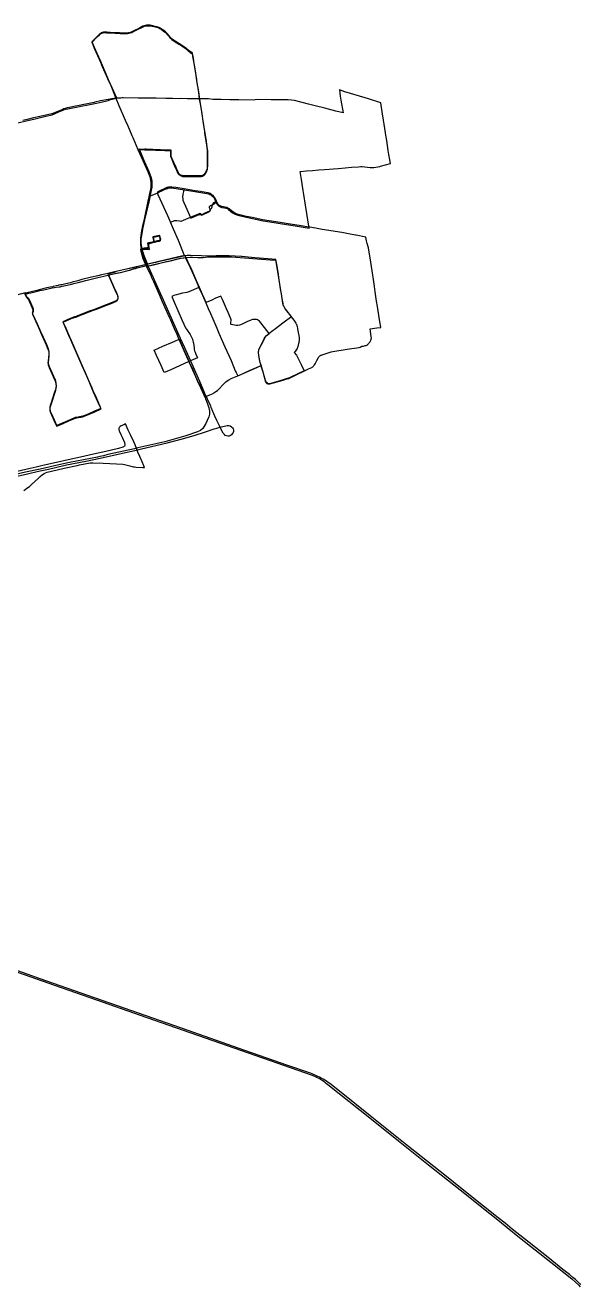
# Model space of a CAD drawing. Header units: inches. Extents: x 325170 to 367135, y 4654809 to 4689624.
# Drawn here: x 338612 to 346152, y 4672418 to 4689624 of the extents above; entities that cross this region are included whole.
import ezdxf

# ---------------------------------------------------------------- set-up
doc = ezdxf.new("R2010")
doc.units = ezdxf.units.IN
doc.header["$MEASUREMENT"] = 0
doc.layers.add('Transit_Windsor_Bus_Route', color=7, linetype='Continuous')

msp = doc.modelspace()

# ---------------------------------------------------------------- linework, layer by layer
at = {"layer": 'Transit_Windsor_Bus_Route'}
for points in [[(338512, 4688294), (338626, 4688320), (338730, 4688344), (338819, 4688366), (338893, 4688383), (338980, 4688403), (339021, 4688421), (339103, 4688457), (339137, 4688471), (339161, 4688478), (339193, 4688482), (339283, 4688501), (339375, 4688520), (339467, 4688539), (339558, 4688558), (339644, 4688576), (339740, 4688597), (339774, 4688610), (339860, 4688627), (339817, 4688722), (339747, 4688881), (339737, 4688904), (339664, 4689074), (339640, 4689129), (339592, 4689238), (339525, 4689393), (339535, 4689405), (339570, 4689443), (339597, 4689470), (339623, 4689495), (339638, 4689507), (339646, 4689512), (339655, 4689516), (339664, 4689520), (339674, 4689522), (339685, 4689523), (339695, 4689524), (339719, 4689522), (339768, 4689519), (339906, 4689513), (339952, 4689511), (339968, 4689510), (339978, 4689510), (339988, 4689510), (340004, 4689512), (340022, 4689514), (340041, 4689519), (340051, 4689523), (340066, 4689527), (340078, 4689534), (340088, 4689538), (340133, 4689560), (340209, 4689599), (340236, 4689611), (340251, 4689615), (340262, 4689617), (340269, 4689618), (340293, 4689618), (340311, 4689617), (340339, 4689612), (340405, 4689597), (340431, 4689588), (340445, 4689581), (340463, 4689570), (340493, 4689548), (340522, 4689527), (340537, 4689510), (340543, 4689504), (340567, 4689474), (340576, 4689462), (340587, 4689449), (340595, 4689441), (340609, 4689428), (340626, 4689417), (340675, 4689386), (340703, 4689368), (340734, 4689348), (340745, 4689342), (340765, 4689330), (340774, 4689324), (340806, 4689302), (340821, 4689288), (340833, 4689276), (340843, 4689264), (340857, 4689253), (340871, 4689244), (340884, 4689238), (340888, 4689235), (340896, 4689175), (340916, 4689058), (340944, 4688882), (340945, 4688870), (340970, 4688707), (340983, 4688616), (340998, 4688527), (341020, 4688385), (341025, 4688349), (341052, 4688173), (341056, 4688152), (341079, 4687994), (341092, 4687914), (341091, 4687817), (341090, 4687710), (341089, 4687676), (341089, 4687666), (341086, 4687656), (341080, 4687641), (341069, 4687621), (341060, 4687604), (341055, 4687597), (341046, 4687589), (341035, 4687580), (341024, 4687573), (341013, 4687571), (340998, 4687568), (340895, 4687570), (340841, 4687570), (340781, 4687571), (340764, 4687572), (340751, 4687573), (340742, 4687576), (340733, 4687580), (340724, 4687585), (340713, 4687594), (340706, 4687601), (340698, 4687613), (340681, 4687650), (340672, 4687671), (340662, 4687698), (340637, 4687752), (340614, 4687800), (340601, 4687832), (340600, 4687860), (340602, 4687922), (340510, 4687922), (340454, 4687923), (340351, 4687928), (340319, 4687930), (340257, 4687932), (340240, 4687932), (340215, 4687931), (340174, 4687932), (340147, 4687931), (340191, 4687828), (340273, 4687645), (340296, 4687593), (340308, 4687562), (340312, 4687546), (340315, 4687535), (340319, 4687520), (340321, 4687510), (340324, 4687472), (340325, 4687464), (340325, 4687445), (340322, 4687411), (340296, 4687284), (340257, 4687105), (340221, 4686926), (340192, 4686796), (340186, 4686753), (340183, 4686697), (340183, 4686656), (340185, 4686615), (340194, 4686563), (340215, 4686567), (340230, 4686570), (340245, 4686572), (340253, 4686573), (340304, 4686571), (340295, 4686615), (340292, 4686628), (340292, 4686632), (340293, 4686637), (340295, 4686640), (340297, 4686644), (340300, 4686647), (340303, 4686650), (340306, 4686652), (340310, 4686653), (340370, 4686666), (340369, 4686672), (340357, 4686726), (340357, 4686727), (340357, 4686728), (340357, 4686730), (340358, 4686731), (340359, 4686732), (340359, 4686732), (340360, 4686733), (340361, 4686734), (340363, 4686734), (340364, 4686734), (340439, 4686752), (340450, 4686709), (340451, 4686706), (340451, 4686703), (340450, 4686700), (340449, 4686697), (340447, 4686694), (340445, 4686692), (340443, 4686690), (340440, 4686689), (340437, 4686688), (340422, 4686683), (340396, 4686678)], [(340396, 4686678), (340369, 4686672), (340294, 4686654), (340292, 4686653), (340290, 4686652), (340289, 4686651), (340287, 4686650), (340286, 4686648), (340285, 4686647), (340284, 4686645), (340284, 4686643), (340284, 4686641), (340284, 4686639), (340285, 4686637), (340290, 4686607), (340290, 4686604), (340289, 4686602), (340289, 4686599), (340288, 4686597), (340286, 4686595), (340284, 4686593), (340282, 4686592), (340280, 4686590), (340271, 4686588), (340201, 4686578), (340199, 4686596), (340197, 4686610), (340194, 4686631), (340193, 4686648), (340193, 4686679), (340193, 4686710), (340195, 4686735), (340199, 4686756), (340203, 4686784), (340216, 4686843), (340243, 4686969), (340271, 4687101), (340303, 4687235), (340333, 4687375), (340339, 4687411), (340342, 4687433), (340342, 4687452), (340339, 4687502), (340336, 4687521), (340328, 4687554), (340320, 4687576), (340298, 4687625), (340239, 4687758), (340180, 4687898), (340171, 4687923), (340190, 4687928), (340240, 4687926), (340320, 4687924), (340388, 4687920), (340455, 4687918), (340515, 4687917), (340562, 4687917), (340593, 4687916), (340591, 4687890), (340591, 4687861), (340591, 4687850), (340592, 4687839), (340596, 4687824), (340607, 4687799), (340629, 4687746), (340652, 4687692), (340673, 4687646), (340688, 4687613), (340693, 4687602), (340697, 4687596), (340706, 4687589), (340712, 4687584), (340719, 4687579), (340725, 4687575), (340733, 4687572), (340741, 4687568), (340749, 4687565), (340756, 4687563), (340763, 4687563), (340780, 4687561), (340799, 4687561), (340840, 4687560), (340896, 4687560), (340966, 4687559), (341002, 4687560), (341013, 4687561), (341026, 4687565), (341042, 4687574), (341055, 4687584), (341064, 4687594), (341077, 4687614), (341087, 4687637), (341092, 4687648), (341096, 4687662), (341097, 4687671), (341099, 4687710), (341099, 4687773), (341100, 4687854), (341101, 4687905), (341100, 4687913), (341096, 4687924), (341079, 4688039), (341061, 4688153), (341058, 4688175), (341037, 4688312), (341026, 4688384), (341016, 4688449), (340995, 4688584), (340990, 4688616), (340975, 4688714), (340955, 4688838), (340950, 4688871), (340936, 4688970), (340915, 4689103), (340902, 4689176), (340899, 4689200), (340894, 4689210), (340892, 4689246), (340873, 4689256), (340835, 4689281), (340799, 4689313), (340754, 4689344), (340654, 4689406), (340630, 4689421), (340613, 4689433), (340602, 4689444), (340594, 4689453), (340568, 4689483), (340552, 4689506), (340538, 4689520), (340522, 4689535), (340501, 4689551), (340479, 4689566), (340465, 4689576), (340454, 4689583), (340444, 4689589), (340432, 4689594), (340424, 4689597), (340403, 4689603), (340382, 4689608), (340334, 4689619), (340312, 4689623), (340293, 4689624), (340266, 4689623), (340251, 4689621), (340234, 4689617), (340214, 4689609), (340167, 4689585), (340090, 4689546), (340072, 4689538), (340056, 4689531), (340027, 4689521), (340019, 4689519), (340004, 4689517), (339982, 4689515), (339959, 4689515), (339897, 4689519), (339768, 4689525), (339724, 4689528), (339691, 4689529), (339679, 4689528), (339669, 4689526), (339658, 4689524), (339647, 4689519), (339637, 4689513), (339626, 4689505), (339565, 4689445), (339529, 4689405), (339518, 4689392), (339531, 4689359), (339553, 4689312), (339596, 4689212), (339637, 4689118), (339662, 4689062), (339719, 4688931), (339742, 4688877), (339776, 4688802), (339830, 4688676), (339848, 4688631), (339790, 4688621), (339741, 4688611), (339637, 4688591), (339562, 4688574), (339551, 4688572), (339459, 4688554), (339388, 4688539), (339368, 4688534), (339273, 4688515), (339217, 4688503), (339183, 4688497), (339157, 4688489), (339132, 4688482), (339100, 4688467), (338974, 4688417), (338810, 4688379), (338726, 4688359), (338636, 4688337), (338577, 4688324)], [(340370, 4686672), (340370, 4686672), (340298, 4686655), (340295, 4686655), (340293, 4686654), (340290, 4686653), (340288, 4686651), (340286, 4686649), (340285, 4686647), (340284, 4686644), (340283, 4686641), (340283, 4686639), (340283, 4686636), (340289, 4686606), (340289, 4686603), (340289, 4686600), (340288, 4686598), (340286, 4686595), (340284, 4686593), (340282, 4686591), (340280, 4686590), (340277, 4686589), (340274, 4686589), (340201, 4686578), (340193, 4686637), (340193, 4686678), (340193, 4686715), (340196, 4686746), (340201, 4686779), (340206, 4686806), (340224, 4686888), (340270, 4687096), (340301, 4687223), (340318, 4687296), (340417, 4687339), (340433, 4687346), (340541, 4687396), (340551, 4687399), (340560, 4687402), (340570, 4687404), (340580, 4687405), (340590, 4687406), (340600, 4687406), (340610, 4687405), (340780, 4687379), (340923, 4687356), (341085, 4687330), (341108, 4687324), (341125, 4687317), (341140, 4687309), (341155, 4687299), (341166, 4687289), (341179, 4687274), (341190, 4687255), (341215, 4687203), (341223, 4687187), (341228, 4687180), (341233, 4687173), (341239, 4687167), (341245, 4687161), (341252, 4687156), (341260, 4687152), (341267, 4687148), (341275, 4687145), (341283, 4687142), (341291, 4687140), (341300, 4687139), (341348, 4687129), (341355, 4687127), (341363, 4687124), (341370, 4687120), (341377, 4687116), (341383, 4687111), (341437, 4687066), (341448, 4687059), (341460, 4687053), (341472, 4687047), (341484, 4687042), (341496, 4687038), (341509, 4687034), (341602, 4687009), (341854, 4686958), (341942, 4686944), (342029, 4686930), (342114, 4686916), (342203, 4686902), (342290, 4686888), (342373, 4686874), (342479, 4686857), (342431, 4687172), (342408, 4687314), (342399, 4687370), (342375, 4687521), (342359, 4687627), (342444, 4687636), (342526, 4687642), (342610, 4687650), (342689, 4687656), (342875, 4687671), (342970, 4687680), (343058, 4687687), (343152, 4687694), (343184, 4687697), (343200, 4687697), (343313, 4687684), (343335, 4687683), (343348, 4687683), (343359, 4687685), (343390, 4687690), (343441, 4687698), (343450, 4687700), (343587, 4687739), (343577, 4687788), (343566, 4687860), (343557, 4687916), (343536, 4688052), (343524, 4688125), (343519, 4688156), (343501, 4688273), (343492, 4688328), (343474, 4688441), (343455, 4688567), (343290, 4688618), (343241, 4688632), (342968, 4688716), (342892, 4688745), (342904, 4688656), (342913, 4688604), (342941, 4688428), (342845, 4688451), (342692, 4688491), (342563, 4688524), (342470, 4688548), (342279, 4688597), (342238, 4688603), (342195, 4688606), (342092, 4688608), (341964, 4688608), (341778, 4688610), (341743, 4688606), (341727, 4688604), (341521, 4688606), (341449, 4688608), (341399, 4688608), (341280, 4688609), (341181, 4688610), (341166, 4688611), (341108, 4688619), (341058, 4688620), (340986, 4688620), (340904, 4688621), (340822, 4688622), (340740, 4688623), (340708, 4688622), (340619, 4688624), (340527, 4688625), (340397, 4688627), (340152, 4688629), (339948, 4688633), (339931, 4688632), (339915, 4688629), (339848, 4688627), (339889, 4688530), (339974, 4688328), (340008, 4688250), (340064, 4688122), (340076, 4688092), (340147, 4687931), (340236, 4687727), (340298, 4687586), (340306, 4687567), (340310, 4687556), (340314, 4687538), (340317, 4687520), (340320, 4687502), (340322, 4687485), (340323, 4687469), (340324, 4687453), (340323, 4687437), (340322, 4687421), (340321, 4687405), (340305, 4687332), (340298, 4687302), (340287, 4687246), (340264, 4687135), (340221, 4686940), (340211, 4686886), (340197, 4686818), (340190, 4686770), (340184, 4686724), (340183, 4686678), (340184, 4686639), (340188, 4686599), (340194, 4686562), (340239, 4686573), (340304, 4686572), (340292, 4686632), (340292, 4686636), (340293, 4686639), (340295, 4686643), (340297, 4686646), (340300, 4686649), (340303, 4686651), (340307, 4686653), (340311, 4686654), (340372, 4686667), (340370, 4686672)], [(340193, 4686568), (340188, 4686570), (340194, 4686546), (340198, 4686528), (340208, 4686493), (340275, 4686340), (340384, 4686365), (340586, 4686412), (340729, 4686445), (340766, 4686452), (340792, 4686455), (340858, 4686320), (340944, 4686128), (340979, 4686045), (341025, 4685942), (341071, 4685838), (341105, 4685761), (341134, 4685691), (341166, 4685621), (341220, 4685494), (341251, 4685423), (341333, 4685238), (341415, 4685049), (341474, 4684911), (341487, 4684887), (341507, 4684841), (341766, 4684958), (341822, 4684982), (341828, 4684965), (341848, 4684898), (341887, 4684762), (341890, 4684757), (341893, 4684752), (341896, 4684747), (341900, 4684743), (341905, 4684739), (341910, 4684736), (341915, 4684734), (341920, 4684732), (341926, 4684731), (341932, 4684731), (341938, 4684731), (341943, 4684732), (342125, 4684785), (342148, 4684791), (342163, 4684796), (342201, 4684808), (342230, 4684820), (342329, 4684868), (342388, 4684896), (342472, 4684936), (342515, 4684958), (342522, 4684962), (342528, 4684966), (342534, 4684970), (342540, 4684976), (342545, 4684981), (342550, 4684987), (342554, 4684994), (342562, 4685008), (342584, 4685050), (342606, 4685092), (342610, 4685099), (342615, 4685104), (342621, 4685110), (342627, 4685115), (342633, 4685119), (342640, 4685122), (342647, 4685125), (342655, 4685127), (342753, 4685162), (342781, 4685170), (342803, 4685174), (342997, 4685204), (343161, 4685229), (343173, 4685233), (343196, 4685245), (343220, 4685249), (343244, 4685254), (343256, 4685257), (343264, 4685262), (343273, 4685267), (343281, 4685273), (343288, 4685280), (343295, 4685287), (343301, 4685295), (343307, 4685303), (343312, 4685312), (343317, 4685320), (343320, 4685330), (343323, 4685339), (343325, 4685349), (343327, 4685359), (343326, 4685380), (343311, 4685482), (343404, 4685497), (343456, 4685503), (343455, 4685507), (343444, 4685577), (343411, 4685786), (343399, 4685862), (343379, 4685987), (343371, 4686061), (343351, 4686186), (343348, 4686216), (343318, 4686392), (343286, 4686589), (343270, 4686648), (343262, 4686685), (343254, 4686734), (343122, 4686759), (343111, 4686760), (343015, 4686778), (342923, 4686795), (342836, 4686811), (342748, 4686825), (342657, 4686840), (342566, 4686855), (342488, 4686868), (342476, 4686869), (342373, 4686886), (342286, 4686900), (342196, 4686915), (342112, 4686928), (342024, 4686942), (341936, 4686956), (341843, 4686972), (341827, 4686975), (341727, 4686995), (341605, 4687021), (341570, 4687029), (341514, 4687044), (341490, 4687052), (341481, 4687055), (341468, 4687061), (341455, 4687068), (341423, 4687092), (341388, 4687120), (341382, 4687125), (341375, 4687130), (341368, 4687134), (341361, 4687137), (341353, 4687139), (341292, 4687152), (341266, 4687159), (341250, 4687172), (341240, 4687183), (341228, 4687203), (341219, 4687224), (341212, 4687237), (341196, 4687271), (341183, 4687286), (341171, 4687300), (341156, 4687313), (341144, 4687321), (341129, 4687328), (341106, 4687336), (341072, 4687343), (340999, 4687354), (340929, 4687367), (340778, 4687391), (340665, 4687409), (340609, 4687417), (340598, 4687418), (340586, 4687417), (340575, 4687416), (340564, 4687415), (340553, 4687412), (340542, 4687409), (340419, 4687350), (340410, 4687341), (340419, 4687316), (340548, 4687030), (340627, 4686847), (340693, 4686693), (340773, 4686496), (340772, 4686485), (340767, 4686476), (340423, 4686399), (340299, 4686368), (340282, 4686367), (340275, 4686370), (340221, 4686500), (340209, 4686548), (340209, 4686561)], [(340773, 4687380), (340769, 4687365), (340768, 4687358), (340764, 4687338), (340761, 4687320), (340755, 4687279), (340757, 4687256), (340761, 4687237), (340774, 4687206), (340795, 4687157), (340864, 4687002), (340866, 4686994), (340960, 4687035), (340970, 4687038), (340982, 4687041), (341001, 4687041), (341017, 4687032), (341124, 4687085), (341127, 4687088), (341130, 4687091), (341132, 4687095), (341133, 4687098), (341134, 4687102), (341134, 4687113), (341139, 4687121), (341148, 4687126), (341155, 4687133), (341157, 4687145), (341157, 4687156), (341159, 4687165), (341167, 4687174), (341175, 4687184), (341188, 4687192), (341197, 4687198), (341215, 4687203)], [(341219, 4687224), (341185, 4687207), (341176, 4687200), (341148, 4687164), (341143, 4687162), (341138, 4687160), (341133, 4687159), (341123, 4687152), (341119, 4687146), (341119, 4687138), (341122, 4687131), (341127, 4687122), (341128, 4687112), (341128, 4687102), (341126, 4687095), (341120, 4687089), (341101, 4687080), (341059, 4687059), (341018, 4687040), (341005, 4687050), (340992, 4687054), (340970, 4687049), (340915, 4687026), (340793, 4686973), (340732, 4686949), (340714, 4686950), (340678, 4686956), (340664, 4686958), (340639, 4686954), (340593, 4686933)], [(340398, 4686673), (340437, 4686680), (340454, 4686692), (340457, 4686706), (340443, 4686752), (340430, 4686753), (340364, 4686738), (340353, 4686732), (340358, 4686711), (340366, 4686671), (340361, 4686669), (340340, 4686665), (340302, 4686655), (340291, 4686650), (340286, 4686644), (340284, 4686633), (340290, 4686602), (340287, 4686595), (340277, 4686589), (340225, 4686577), (340201, 4686571), (340187, 4686569), (340209, 4686467), (340249, 4686374), (340266, 4686335), (340321, 4686211), (340329, 4686193), (340357, 4686130), (340441, 4685941), (340474, 4685864), (340576, 4685633), (340589, 4685605), (340627, 4685521), (340641, 4685487), (340676, 4685411), (340702, 4685353), (340706, 4685341), (340809, 4685108), (340832, 4685057), (340841, 4685037), (340846, 4685023), (340932, 4684835), (341020, 4684633), (341052, 4684561), (341061, 4684547), (341067, 4684530), (341090, 4684476), (341113, 4684404), (341121, 4684358), (341121, 4684321), (341113, 4684285), (341091, 4684234), (341071, 4684192), (341047, 4684148), (341029, 4684123), (340999, 4684098), (340959, 4684079), (340801, 4684022), (340514, 4683944), (340145, 4683859), (340099, 4683848), (339738, 4683767), (339679, 4683753), (339629, 4683741), (339594, 4683733), (339214, 4683660), (339068, 4683629), (338816, 4683571), (338616, 4683526), (338242, 4683440)], [(338379, 4683446), (338642, 4683506), (338793, 4683541), (338928, 4683571), (339026, 4683594), (339174, 4683627), (339438, 4683676), (339632, 4683717), (339939, 4683787), (340105, 4683825), (340159, 4683837), (340197, 4683847), (340546, 4683927), (340632, 4683950), (340755, 4683983), (340927, 4684031), (341055, 4684074), (341187, 4684117), (341223, 4684129), (341283, 4684147), (341343, 4684162), (341365, 4684166), (341386, 4684166), (341405, 4684160), (341423, 4684148), (341435, 4684134), (341444, 4684117), (341448, 4684099), (341447, 4684084), (341443, 4684067), (341432, 4684049), (341422, 4684038), (341407, 4684028), (341389, 4684021), (341371, 4684020), (341352, 4684024), (341336, 4684030), (341325, 4684040), (341310, 4684060), (341292, 4684093), (341259, 4684160), (341222, 4684235), (341197, 4684293), (341146, 4684408), (341138, 4684427), (341094, 4684523), (341080, 4684556), (341073, 4684571), (340989, 4684765), (340866, 4685040), (340784, 4685226), (340727, 4685353), (340496, 4685874), (340379, 4686140), (340317, 4686268), (340287, 4686338), (340283, 4686352), (340277, 4686368), (340238, 4686455), (340219, 4686510), (340211, 4686544), (340210, 4686557), (340216, 4686563), (340240, 4686573), (340271, 4686573), (340302, 4686572), (340302, 4686574), (340290, 4686627), (340291, 4686639), (340296, 4686647), (340311, 4686654), (340344, 4686662), (340398, 4686673)], [(340370, 4686672), (340283, 4686651), (340291, 4686603), (340289, 4686599), (340286, 4686595), (340283, 4686592), (340279, 4686589), (340275, 4686587), (340271, 4686586), (340266, 4686585), (340182, 4686567), (340187, 4686543), (340209, 4686460), (340244, 4686375), (340248, 4686366), (340246, 4686360), (340240, 4686355), (340133, 4686329), (340086, 4686317), (340009, 4686301), (339852, 4686264), (339822, 4686252), (339803, 4686245), (339737, 4686230), (339767, 4686160), (339848, 4685981), (339862, 4685949), (339867, 4685936), (339871, 4685927), (339872, 4685919), (339873, 4685908), (339872, 4685899), (339869, 4685889), (339864, 4685879), (339856, 4685870), (339848, 4685863), (339841, 4685859), (339830, 4685854), (339714, 4685810), (339541, 4685744), (339484, 4685723), (339326, 4685660), (339310, 4685653), (339283, 4685647), (339268, 4685643), (339250, 4685635), (339224, 4685625), (339123, 4685580), (339149, 4685517), (339216, 4685367), (339228, 4685336), (339305, 4685160), (339384, 4684982), (339429, 4684881), (339463, 4684800), (339539, 4684624), (339620, 4684443), (339640, 4684395), (339557, 4684360), (339470, 4684321), (339411, 4684295), (339395, 4684290), (339376, 4684287), (339308, 4684276), (339294, 4684273), (339222, 4684243), (339044, 4684163), (338991, 4684280), (338957, 4684356), (338954, 4684365), (338953, 4684379), (338952, 4684392), (338951, 4684403), (338953, 4684412), (338969, 4684466), (339027, 4684646), (339035, 4684674), (339038, 4684690), (339037, 4684705), (339035, 4684739), (339032, 4684753), (339027, 4684768), (339022, 4684782), (339001, 4684831), (338943, 4684963), (338931, 4684993), (338928, 4685008), (338928, 4685028), (338937, 4685113), (338940, 4685145), (338938, 4685176), (338934, 4685191), (338930, 4685204), (338924, 4685218), (338904, 4685264), (338859, 4685366), (338826, 4685444), (338778, 4685549), (338717, 4685685), (338715, 4685695), (338716, 4685704), (338723, 4685719), (338724, 4685726), (338724, 4685740), (338723, 4685751), (338719, 4685763), (338668, 4685879), (338661, 4685891), (338652, 4685901), (338639, 4685911), (338630, 4685924), (338612, 4685972), (338492, 4685943)], [(340369, 4686672), (340287, 4686651), (340283, 4686650), (340291, 4686608), (340291, 4686606), (340291, 4686603), (340290, 4686600), (340289, 4686598), (340288, 4686595), (340286, 4686593), (340284, 4686591), (340282, 4686590), (340279, 4686589), (340261, 4686585), (340180, 4686568), (340198, 4686497), (340210, 4686454), (340242, 4686381), (340253, 4686358), (340122, 4686327), (340008, 4686301), (339952, 4686288), (339869, 4686269), (339809, 4686255), (339739, 4686239), (339696, 4686230), (339651, 4686219), (339601, 4686207), (339515, 4686187), (339382, 4686156), (339330, 4686138), (339251, 4686118), (339230, 4686112), (339164, 4686096), (339111, 4686083), (339098, 4686084), (339071, 4686078), (339059, 4686075), (339033, 4686069), (338994, 4686060), (338986, 4686058), (338952, 4686052), (338904, 4686041), (338850, 4686029), (338820, 4686021), (338768, 4686008), (338691, 4685990), (338613, 4685971), (338548, 4685956)], [(340273, 4686348), (340280, 4686350), (340228, 4686471), (340215, 4686509), (340202, 4686557), (340201, 4686565), (340243, 4686573), (340302, 4686573), (340291, 4686628), (340290, 4686631), (340291, 4686635), (340292, 4686639), (340293, 4686642), (340295, 4686645), (340298, 4686648), (340301, 4686651), (340304, 4686652), (340307, 4686654), (340438, 4686683), (340441, 4686684), (340444, 4686685), (340447, 4686686), (340449, 4686688), (340451, 4686690), (340453, 4686693), (340455, 4686695), (340455, 4686698), (340456, 4686702), (340456, 4686705), (340443, 4686757), (340350, 4686736), (340364, 4686672), (340278, 4686652), (340288, 4686604), (340287, 4686601), (340285, 4686598), (340283, 4686595), (340280, 4686593), (340277, 4686591), (340274, 4686589), (340270, 4686589), (340190, 4686578), (340195, 4686542), (340205, 4686503), (340212, 4686484), (340273, 4686348)], [(340209, 4686561), (340210, 4686564), (340237, 4686573), (340247, 4686573), (340304, 4686572), (340292, 4686630), (340293, 4686634), (340294, 4686638), (340296, 4686642), (340299, 4686646), (340302, 4686649), (340306, 4686651), (340310, 4686653), (340408, 4686675), (340441, 4686683), (340444, 4686684), (340447, 4686686), (340450, 4686688), (340452, 4686691), (340454, 4686694), (340455, 4686697), (340456, 4686701), (340457, 4686704), (340456, 4686707), (340444, 4686758), (340357, 4686737), (340355, 4686736), (340354, 4686735), (340353, 4686733), (340352, 4686731), (340351, 4686729), (340351, 4686727), (340351, 4686725), (340352, 4686723), (340365, 4686671), (340298, 4686655), (340295, 4686655), (340293, 4686654), (340290, 4686653), (340288, 4686651), (340286, 4686649), (340285, 4686647), (340284, 4686644), (340283, 4686641), (340283, 4686639), (340284, 4686636), (340290, 4686604), (340290, 4686601), (340289, 4686598), (340288, 4686596), (340286, 4686594), (340284, 4686592), (340281, 4686590), (340279, 4686589), (340276, 4686588), (340246, 4686580), (340191, 4686570)], [(340271, 4686348), (340280, 4686350), (340227, 4686475), (340212, 4686521), (340202, 4686565), (340239, 4686573), (340253, 4686574), (340302, 4686573), (340290, 4686627), (340290, 4686631), (340290, 4686635), (340291, 4686638), (340293, 4686642), (340295, 4686645), (340297, 4686648), (340300, 4686650), (340303, 4686652), (340307, 4686653), (340442, 4686684), (340445, 4686685), (340448, 4686687), (340450, 4686689), (340452, 4686691), (340454, 4686694), (340455, 4686697), (340456, 4686700), (340457, 4686704), (340456, 4686707), (340444, 4686757), (340358, 4686737), (340357, 4686736), (340356, 4686736), (340356, 4686736), (340355, 4686735), (340354, 4686735), (340354, 4686734), (340354, 4686733), (340353, 4686732), (340353, 4686731), (340365, 4686672), (340278, 4686651), (340288, 4686605), (340287, 4686602), (340287, 4686600), (340285, 4686597), (340284, 4686595), (340282, 4686593), (340280, 4686592), (340278, 4686591), (340275, 4686590), (340191, 4686574), (340193, 4686549), (340197, 4686534), (340207, 4686496), (340228, 4686448), (340262, 4686369), (340271, 4686348)], [(342337, 4685390), (342342, 4685359), (342344, 4685344), (342344, 4685330), (342338, 4685298), (342335, 4685282), (342325, 4685241), (342315, 4685214), (342299, 4685187), (342288, 4685174), (342274, 4685159), (342309, 4685122), (342332, 4685077), (342371, 4684995), (342411, 4684911), (342334, 4684874), (342214, 4684817), (342167, 4684800), (342054, 4684767), (341940, 4684735), (341922, 4684735), (341910, 4684740), (341898, 4684750), (341890, 4684764), (341876, 4684810), (341853, 4684893), (341826, 4684988), (341813, 4685026), (341795, 4685118), (341789, 4685160), (341790, 4685176), (341792, 4685189), (341795, 4685200), (341817, 4685247), (341867, 4685347), (341880, 4685371), (341894, 4685388), (341910, 4685402), (341931, 4685419), (341990, 4685463), (342005, 4685475), (342141, 4685580), (342225, 4685643), (342233, 4685649), (342237, 4685652), (342196, 4685706), (342159, 4685753), (342139, 4685782), (342131, 4685802), (342126, 4685818), (342124, 4685829), (342112, 4685896), (342102, 4685959), (342090, 4686032), (342081, 4686093), (342067, 4686182), (342060, 4686228), (342039, 4686361), (342028, 4686431), (341916, 4686439), (341741, 4686453), (341564, 4686468), (341552, 4686469), (341389, 4686477), (341215, 4686477), (341041, 4686476), (341011, 4686479), (340862, 4686484), (340816, 4686482), (340793, 4686480), (340766, 4686477), (340698, 4686461), (340579, 4686434), (340533, 4686423), (340438, 4686402), (340388, 4686390), (340282, 4686364), (340274, 4686378), (340236, 4686466), (340218, 4686522), (340212, 4686543), (340208, 4686563), (340245, 4686570), (340306, 4686567), (340293, 4686628), (340295, 4686634), (340297, 4686639), (340300, 4686644), (340304, 4686649), (340370, 4686666), (340369, 4686672)], [(340925, 4685072), (340842, 4685036), (340884, 4684945), (340965, 4684758), (340987, 4684737), (341007, 4684690), (341056, 4684578), (341064, 4684557), (341094, 4684568), (341127, 4684581), (341170, 4684603), (341183, 4684611), (341208, 4684628), (341229, 4684644), (341328, 4684740), (341346, 4684759), (341365, 4684773), (341386, 4684786), (341418, 4684804), (341508, 4684843), (341529, 4684850), (341669, 4684915), (341827, 4684984), (341813, 4685026), (341808, 4685042), (341795, 4685118), (341789, 4685160), (341790, 4685176), (341792, 4685189), (341795, 4685200), (341824, 4685260), (341879, 4685367), (341889, 4685381), (341900, 4685394), (341933, 4685421), (341870, 4685502), (341822, 4685566), (341803, 4685586), (341788, 4685596), (341775, 4685604), (341762, 4685609), (341747, 4685612), (341728, 4685611), (341706, 4685609), (341685, 4685601), (341630, 4685577), (341578, 4685553), (341544, 4685539), (341529, 4685533), (341510, 4685530), (341485, 4685530), (341417, 4685544), (341411, 4685549), (341411, 4685559), (341413, 4685571), (341419, 4685596), (341418, 4685605), (341414, 4685618), (341376, 4685706), (341354, 4685758), (341298, 4685885), (341277, 4685928), (341267, 4685925), (341205, 4685900), (341152, 4685876), (341075, 4685842), (341026, 4685953), (340985, 4686049), (340947, 4686136), (340866, 4686320), (340826, 4686400), (340790, 4686480), (340739, 4686472), (340529, 4686422), (340281, 4686364), (340265, 4686400), (340226, 4686491), (340215, 4686531), (340209, 4686563), (340243, 4686569), (340306, 4686566), (340293, 4686629), (340296, 4686635), (340299, 4686640), (340303, 4686645), (340307, 4686650), (340372, 4686666), (340370, 4686672)], [(340370, 4686672), (340357, 4686723), (340357, 4686725), (340357, 4686726), (340357, 4686727), (340358, 4686729), (340358, 4686730), (340359, 4686731), (340360, 4686732), (340361, 4686733), (340362, 4686734), (340364, 4686734), (340438, 4686752), (340451, 4686707), (340451, 4686704), (340451, 4686702), (340450, 4686699), (340449, 4686696), (340447, 4686694), (340445, 4686691), (340443, 4686690), (340440, 4686688), (340412, 4686682), (340370, 4686672)], [(340370, 4686672), (340358, 4686724), (340358, 4686725), (340358, 4686726), (340357, 4686727), (340357, 4686728), (340358, 4686729), (340358, 4686730), (340359, 4686731), (340359, 4686732), (340360, 4686732), (340361, 4686733), (340362, 4686733), (340363, 4686733), (340439, 4686751), (340450, 4686708), (340450, 4686705), (340450, 4686702), (340449, 4686699), (340448, 4686696), (340446, 4686694), (340444, 4686692), (340442, 4686690), (340439, 4686689), (340437, 4686688), (340370, 4686672)], [(340369, 4686672), (340358, 4686725), (340358, 4686726), (340358, 4686728), (340359, 4686729), (340359, 4686730), (340360, 4686732), (340361, 4686733), (340363, 4686733), (340364, 4686734), (340439, 4686752), (340450, 4686709), (340450, 4686706), (340450, 4686703), (340449, 4686700), (340448, 4686697), (340446, 4686695), (340444, 4686693), (340441, 4686691), (340439, 4686690), (340436, 4686689), (340369, 4686672)], [(340271, 4686348), (340274, 4686338), (340360, 4686357), (340538, 4686401), (340586, 4686411), (340710, 4686441), (340792, 4686456), (340819, 4686458), (340858, 4686460), (340889, 4686460), (340963, 4686456), (340993, 4686458), (341035, 4686457), (341066, 4686461), (341093, 4686463), (341208, 4686465), (341242, 4686466), (341327, 4686466), (341420, 4686464), (341597, 4686453), (341771, 4686439), (341948, 4686425), (342023, 4686420), (342037, 4686347), (342054, 4686233), (342063, 4686179), (342076, 4686094), (342087, 4686029), (342097, 4685961), (342107, 4685895), (342117, 4685834), (342123, 4685811), (342126, 4685803), (342130, 4685795), (342134, 4685786), (342138, 4685778), (342142, 4685771), (342148, 4685762), (342154, 4685753), (342161, 4685744), (342192, 4685703), (342233, 4685649), (342271, 4685601), (342289, 4685575), (342299, 4685560), (342304, 4685551), (342307, 4685545), (342314, 4685525), (342316, 4685519), (342323, 4685482), (342331, 4685435), (342337, 4685390)], [(340273, 4686348), (340278, 4686338), (340317, 4686348), (340498, 4686391), (340589, 4686411), (340676, 4686433), (340732, 4686446), (340773, 4686453), (340792, 4686456), (340797, 4686445), (340802, 4686433), (340840, 4686355), (340859, 4686318), (340903, 4686221), (340963, 4686085), (340979, 4686048), (340871, 4686000), (340840, 4685988), (340812, 4685980), (340756, 4685968), (340672, 4685948), (340634, 4685936), (340608, 4685925), (340630, 4685871), (340690, 4685735), (340751, 4685598), (340796, 4685496), (340807, 4685477), (340816, 4685465), (340828, 4685451), (340840, 4685435), (340851, 4685419), (340859, 4685408), (340864, 4685398), (340873, 4685379), (340882, 4685360), (340889, 4685341), (340895, 4685321), (340899, 4685302), (340902, 4685288), (340911, 4685222), (340915, 4685202), (340919, 4685185), (340925, 4685163), (340935, 4685137), (340958, 4685086), (340925, 4685072)], [(338608, 4685956), (338627, 4685914), (338642, 4685898), (338650, 4685890), (338654, 4685884), (338660, 4685874), (338665, 4685862), (338687, 4685812), (338710, 4685758), (338716, 4685744), (338716, 4685740), (338716, 4685730), (338715, 4685722), (338712, 4685714), (338710, 4685704), (338708, 4685696), (338709, 4685688), (338712, 4685679), (338717, 4685668), (338736, 4685625), (338795, 4685491), (338818, 4685438), (338854, 4685358), (338896, 4685265), (338912, 4685228), (338921, 4685207), (338924, 4685199), (338926, 4685191), (338929, 4685182), (338931, 4685174), (338932, 4685163), (338933, 4685153), (338933, 4685145), (338933, 4685135), (338931, 4685114), (338930, 4685102), (338922, 4685031), (338921, 4685025), (338922, 4685003), (338923, 4684995), (338924, 4684989), (338927, 4684979), (338932, 4684968), (338937, 4684957), (338993, 4684832), (338999, 4684819), (339015, 4684782), (339023, 4684761), (339025, 4684751), (339027, 4684742), (339030, 4684724), (339031, 4684713), (339031, 4684702), (339031, 4684695), (339030, 4684685), (339029, 4684676), (339028, 4684668), (339007, 4684605), (338964, 4684472), (338953, 4684438), (338951, 4684429), (338948, 4684420), (338947, 4684411), (338946, 4684404), (338946, 4684396), (338946, 4684389), (338946, 4684381), (338947, 4684374), (338949, 4684365), (338950, 4684359), (338953, 4684351), (338956, 4684344), (339017, 4684206), (339040, 4684154), (339129, 4684193), (339214, 4684232), (339295, 4684266), (339310, 4684270), (339395, 4684283), (339415, 4684290), (339474, 4684315), (339560, 4684353), (339647, 4684391), (339639, 4684412), (339582, 4684542), (339539, 4684637), (339523, 4684675), (339466, 4684805), (339433, 4684884), (339407, 4684944), (339348, 4685080), (339288, 4685214), (339228, 4685352), (339220, 4685370), (339168, 4685487), (339129, 4685576), (339220, 4685616), (339233, 4685622), (339268, 4685634), (339278, 4685637), (339300, 4685641), (339316, 4685647), (339331, 4685654), (339401, 4685685), (339543, 4685739), (339582, 4685753), (339712, 4685803), (339758, 4685820), (339815, 4685842), (339834, 4685850), (339845, 4685855), (339852, 4685860), (339860, 4685866), (339867, 4685874), (339872, 4685881), (339875, 4685888), (339877, 4685897), (339878, 4685904), (339878, 4685913), (339878, 4685915), (339877, 4685925), (339874, 4685935), (339853, 4685985), (339825, 4686048), (339766, 4686184), (339753, 4686218), (339839, 4686237), (339909, 4686253), (340014, 4686279), (340037, 4686284), (340074, 4686296), (340114, 4686306), (340133, 4686313), (340151, 4686321), (340250, 4686343), (340273, 4686348)], [(338608, 4685956), (338632, 4685963), (338647, 4685966), (338660, 4685969), (338689, 4685976), (338780, 4685997), (338811, 4686004), (338866, 4686017), (338903, 4686025), (338943, 4686035), (338979, 4686042), (339012, 4686047), (339034, 4686051), (339073, 4686057), (339087, 4686057), (339117, 4686064), (339184, 4686079), (339241, 4686093), (339290, 4686106), (339331, 4686117), (339455, 4686149), (339565, 4686173), (339600, 4686183), (339643, 4686192), (339682, 4686201), (339753, 4686218), (339874, 4686245), (339909, 4686253), (340013, 4686280), (340138, 4686314), (340157, 4686321), (340231, 4686338), (340271, 4686348)], [(340842, 4685036), (340714, 4684978), (340565, 4684912), (340506, 4684887), (340464, 4684983), (340401, 4685121), (340370, 4685193), (340488, 4685245), (340618, 4685302), (340652, 4685315), (340708, 4685340), (340763, 4685213), (340825, 4685074), (340842, 4685036)], [(338591, 4683280), (338613, 4683293), (338635, 4683308), (338668, 4683335), (338695, 4683360), (338786, 4683443), (338817, 4683471), (338845, 4683495), (338871, 4683512), (338890, 4683521), (338911, 4683530), (338969, 4683543), (339143, 4683581), (339319, 4683621), (339351, 4683628), (339496, 4683654), (339531, 4683656), (339672, 4683652), (339856, 4683643), (339943, 4683638), (339962, 4683635), (340035, 4683616), (340070, 4683606), (340088, 4683602), (340106, 4683599), (340122, 4683597), (340213, 4683593), (340235, 4683594), (340228, 4683614), (340204, 4683671), (340173, 4683743), (340148, 4683801), (340108, 4683899), (340090, 4683941), (340052, 4684029), (340022, 4684083), (340013, 4684103), (339976, 4684187), (339953, 4684176), (339919, 4684161), (339906, 4684153), (339900, 4684148), (339896, 4684142), (339891, 4684134), (339889, 4684127), (339887, 4684118), (339887, 4684112), (339888, 4684104), (339890, 4684098), (339892, 4684091), (339896, 4684083), (339915, 4684040), (339931, 4684004), (339962, 4683933), (339966, 4683924), (339968, 4683915), (339969, 4683909), (339969, 4683902), (339967, 4683894), (339963, 4683885), (339959, 4683879), (339951, 4683872), (339942, 4683867), (339883, 4683851), (339708, 4683812), (339542, 4683775), (339366, 4683735), (339195, 4683696), (339036, 4683660), (338852, 4683618), (338760, 4683597), (338678, 4683579), (338501, 4683538)], [(346180, 4672451), (346142, 4672487), (346109, 4672516), (346074, 4672545), (346027, 4672583), (345936, 4672655), (345734, 4672818), (345476, 4673022), (345415, 4673073), (345247, 4673205), (345148, 4673285), (345056, 4673357), (344854, 4673519), (344542, 4673769), (344349, 4673921), (343835, 4674332), (343311, 4674750), (342915, 4675067), (342760, 4675190), (342738, 4675206), (342715, 4675221), (342693, 4675236), (342669, 4675249), (342645, 4675263), (342621, 4675275), (342597, 4675287), (342572, 4675299), (342547, 4675310), (342522, 4675320), (342497, 4675329), (342177, 4675439), (341513, 4675673), (340832, 4675911), (340154, 4676148), (339464, 4676389), (338813, 4676620), (338100, 4676873)], [(338429, 4676738), (339009, 4676533), (339582, 4676331), (340179, 4676123), (340764, 4675918), (341365, 4675707), (341950, 4675503), (342507, 4675308), (342552, 4675290), (342572, 4675282), (342591, 4675272), (342610, 4675263), (342629, 4675252), (342647, 4675241), (342665, 4675229), (342683, 4675217), (342700, 4675204), (342717, 4675190), (342733, 4675176), (342888, 4675055), (343307, 4674720), (343698, 4674408), (344107, 4674081), (344535, 4673739), (344940, 4673416), (345071, 4673312), (345177, 4673226), (345345, 4673092), (345772, 4672753), (346058, 4672524), (346108, 4672482), (346148, 4672445), (346173, 4672418)]]:
    msp.add_lwpolyline(points, dxfattribs=at)

doc.saveas('drawing.dxf')
